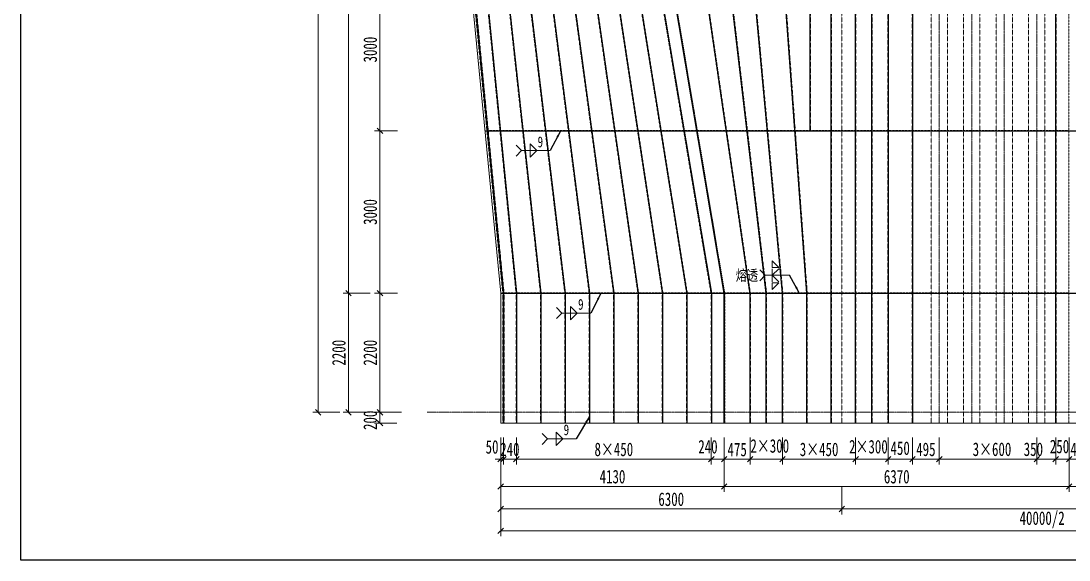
# Model space of a CAD drawing. Header units: millimetres. Extents: x 44597 to 300567, y -113054 to 73044.
# Drawn here: x 179567 to 198923, y -113054 to -103096 of the extents above; entities that cross this region are included whole.
import ezdxf
from ezdxf.enums import TextEntityAlignment as Align

# ---------------------------------------------------------------- set-up
doc = ezdxf.new("R2010")
doc.units = ezdxf.units.MM
doc.linetypes.add('CENTER2', pattern=[28.575, 19.05, -3.175, 3.175, -3.175])
doc.linetypes.add('DASHED', pattern=[0.75, 0.5, -0.25])
doc.layers.get('Defpoints').update_dxf_attribs({"color": 8})
for name, color, linetype, lineweight in [('Dim', 4, 'Continuous', 15), ('中心线', 2, 'CENTER2', 15), ('标注', 4, 'Continuous', 13), ('细实线', 4, 'Continuous', 15), ('虚线', 7, 'DASHED', 13)]:
    doc.layers.add(name, color=color, linetype=linetype, lineweight=lineweight)
doc.layers.add('Text', color=4, linetype='Continuous')
doc.styles.add('111', font='', dxfattribs={"width": 0.7})
doc.styles.add('SMEDI', font='', dxfattribs={"width": 0.75})
doc.styles.get("Standard").update_dxf_attribs({"font": ''})
doc.styles.get('111').set_extended_font_data('仿宋_GB2312')
doc.styles.get('SMEDI').set_extended_font_data('仿宋_GB2312')
doc.styles.get('Standard').set_extended_font_data('仿宋_GB2312')
doc.dimstyles.new('200', dxfattribs={"dimscale": 0, "dimtxt": 2.5, "dimasz": 1, "dimexe": 1, "dimexo": 1, "dimgap": 0.6, "dimtad": 1, "dimdec": 0, "dimdsep": 46, "dimtxsty": '111', "dimblk": 'OBLIQUE', "dimcen": 0, "dimclrd": 4, "dimclre": 4, "dimclrt": 4, "dimadec": 1, "dimazin": 2, "dimtfac": 1, "dimtdec": 0, "dimtix": 1, "dimtmove": 2, "dimatfit": 3, "dimfxl": 4, "dimfxlon": 1, "dimtolj": 1, "dimlwd": -1, "dimlwe": -1, "dimarcsym": 0})
doc.dimstyles.new('MSteel_1.0_1.0', dxfattribs={"dimtxt": 3, "dimasz": 1.2, "dimexe": 1, "dimexo": 1, "dimgap": 1, "dimtad": 3, "dimtoh": 1, "dimdec": 0, "dimzin": 0, "dimdsep": 46, "dimtxsty": 'Standard', "dimblk": 'ARCHTICK', "dimcen": 0.09, "dimclrd": 3, "dimclre": 3, "dimadec": 0, "dimazin": 0, "dimtfac": 1, "dimtdec": 4, "dimtofl": 0, "dimtmove": 0, "dimatfit": 3, "dimfxl": 1, "dimtolj": 1, "dimtzin": 0, "dimarcsym": 0})

# ---------------------------------------------------------------- blocks, each defined once
blk = doc.blocks.new('_Oblique')
at = {"color": 0, "linetype": 'ByBlock', "lineweight": -2}
blk.add_line((-0.5, -0.5), (0.5, 0.5), dxfattribs=at)
blk = doc.blocks.new('*D3217')
at = {"layer": 'Defpoints', "color": 0, "transparency": 16777216}
for p in [(198926, -110480), (208426, -111241), (208426, -111694)]:
    blk.add_point(p, dxfattribs=at)
at = {"layer": '细实线', "color": 4, "transparency": 16777216}
for p, q in [((198926, -111294), (198926, -111794)), ((208426, -111341), (208426, -111794)), ((198926, -111694), (208426, -111694))]:
    blk.add_line(p, q, dxfattribs=at)
at = {"layer": '细实线', "color": 4, "transparency": 16777216, "xscale": 99.99999999999999, "yscale": 99.99999999999999, "zscale": 99.99999999999999, "rotation": 180}
blk.add_blockref('_Oblique', (198926, -111694), dxfattribs=at)
at = {"layer": '细实线', "color": 4, "transparency": 16777216, "xscale": 99.99999999999999, "yscale": 99.99999999999999, "zscale": 99.99999999999999}
blk.add_blockref('_Oblique', (208426, -111694), dxfattribs=at)
at = {"layer": '细实线', "color": 4, "transparency": 16777216, "insert": (203676, -111515), "char_height": 250, "attachment_point": 5, "style": '111'}
blk.add_mtext('\\A1;9500', dxfattribs=at)
blk = doc.blocks.new('*D3218')
at = {"layer": 'Defpoints', "color": 0, "transparency": 16777216}
for p in [(192556, -110470), (188426, -111096), (192556, -111694)]:
    blk.add_point(p, dxfattribs=at)
at = {"layer": '细实线', "color": 4, "transparency": 16777216}
for p, q in [((188426, -111294), (188426, -111794)), ((192556, -111294), (192556, -111794)), ((188426, -111694), (192556, -111694))]:
    blk.add_line(p, q, dxfattribs=at)
at = {"layer": '细实线', "color": 4, "transparency": 16777216, "xscale": 99.99999999999999, "yscale": 99.99999999999999, "zscale": 99.99999999999999, "rotation": 180}
blk.add_blockref('_Oblique', (188426, -111694), dxfattribs=at)
at = {"layer": '细实线', "color": 4, "transparency": 16777216, "xscale": 99.99999999999999, "yscale": 99.99999999999999, "zscale": 99.99999999999999}
blk.add_blockref('_Oblique', (192556, -111694), dxfattribs=at)
at = {"layer": '细实线', "color": 4, "transparency": 16777216, "insert": (190491, -111515), "char_height": 250, "attachment_point": 5, "style": '111'}
blk.add_mtext('\\A1;4130', dxfattribs=at)
blk = doc.blocks.new('*D3220')
at = {"layer": 'Defpoints', "color": 0, "transparency": 16777216}
for p in [(198926, -110480), (199326, -110807), (198926, -111190)]:
    blk.add_point(p, dxfattribs=at)
at = {"layer": '细实线', "color": 4, "transparency": 16777216}
for p, q in [((198926, -110790), (198926, -111290)), ((199326, -110907), (199326, -111290)), ((198926, -111190), (198826, -111190)), ((199326, -111190), (198926, -111190)), ((199326, -111190), (199426, -111190))]:
    blk.add_line(p, q, dxfattribs=at)
at = {"layer": '细实线', "color": 4, "transparency": 16777216, "xscale": 99.99999999999999, "yscale": 99.99999999999999, "zscale": 99.99999999999999}
blk.add_blockref('_Oblique', (198926, -111190), dxfattribs=at)
at = {"layer": '细实线', "color": 4, "transparency": 16777216, "xscale": 99.99999999999999, "yscale": 99.99999999999999, "zscale": 99.99999999999999, "rotation": 180}
blk.add_blockref('_Oblique', (199326, -111190), dxfattribs=at)
at = {"layer": '细实线', "color": 4, "transparency": 16777216, "insert": (199126, -111011), "char_height": 250, "attachment_point": 5, "style": '111'}
blk.add_mtext('\\A1;400', dxfattribs=at)
blk = doc.blocks.new('*D3222')
at = {"layer": 'Defpoints', "color": 0, "transparency": 16777216}
for p in [(198676, -110460), (198926, -110480), (198676, -111190)]:
    blk.add_point(p, dxfattribs=at)
at = {"layer": '细实线', "color": 4, "transparency": 16777216}
for p, q in [((198676, -110790), (198676, -111290)), ((198926, -110790), (198926, -111290)), ((198926, -111190), (198676, -111190))]:
    blk.add_line(p, q, dxfattribs=at)
at = {"layer": '细实线', "color": 4, "transparency": 16777216, "xscale": 99.99999999999999, "yscale": 99.99999999999999, "zscale": 99.99999999999999, "rotation": 180}
blk.add_blockref('_Oblique', (198676, -111190), dxfattribs=at)
at = {"layer": '细实线', "color": 4, "transparency": 16777216, "xscale": 99.99999999999999, "yscale": 99.99999999999999, "zscale": 99.99999999999999}
blk.add_blockref('_Oblique', (198926, -111190), dxfattribs=at)
at = {"layer": '细实线', "color": 4, "transparency": 16777216, "insert": (198747, -110958), "char_height": 250, "attachment_point": 5, "style": '111'}
blk.add_mtext('\\A1;250', dxfattribs=at)
blk = doc.blocks.new('*D3223')
at = {"layer": 'Defpoints', "color": 0, "transparency": 16777216}
for p in [(188426, -110498), (188476, -110508), (188476, -111190)]:
    blk.add_point(p, dxfattribs=at)
at = {"layer": '细实线', "color": 4, "transparency": 16777216}
for p, q in [((188426, -110790), (188426, -111290)), ((188476, -110790), (188476, -111290)), ((188426, -111190), (188326, -111190)), ((188426, -111190), (188476, -111190)), ((188476, -111190), (188576, -111190))]:
    blk.add_line(p, q, dxfattribs=at)
at = {"layer": '细实线', "color": 4, "transparency": 16777216, "xscale": 99.99999999999999, "yscale": 99.99999999999999, "zscale": 99.99999999999999}
blk.add_blockref('_Oblique', (188426, -111190), dxfattribs=at)
at = {"layer": '细实线', "color": 4, "transparency": 16777216, "xscale": 99.99999999999999, "yscale": 99.99999999999999, "zscale": 99.99999999999999, "rotation": 180}
blk.add_blockref('_Oblique', (188476, -111190), dxfattribs=at)
at = {"layer": '细实线', "color": 4, "transparency": 16777216, "insert": (188267, -110966), "char_height": 250, "attachment_point": 5, "style": '111'}
blk.add_mtext('\\A1;50', dxfattribs=at)
blk = doc.blocks.new('*D3224')
at = {"layer": 'Defpoints', "color": 0, "transparency": 16777216}
for p in [(196527, -110428), (198326, -110628), (198326, -111190)]:
    blk.add_point(p, dxfattribs=at)
at = {"layer": '细实线', "color": 4, "transparency": 16777216}
for p, q in [((196527, -110790), (196527, -111290)), ((198326, -110790), (198326, -111290)), ((196527, -111190), (198326, -111190))]:
    blk.add_line(p, q, dxfattribs=at)
at = {"layer": '细实线', "color": 4, "transparency": 16777216, "xscale": 99.99999999999999, "yscale": 99.99999999999999, "zscale": 99.99999999999999, "rotation": 180}
blk.add_blockref('_Oblique', (196527, -111190), dxfattribs=at)
at = {"layer": '细实线', "color": 4, "transparency": 16777216, "xscale": 99.99999999999999, "yscale": 99.99999999999999, "zscale": 99.99999999999999}
blk.add_blockref('_Oblique', (198326, -111190), dxfattribs=at)
at = {"layer": '细实线', "color": 4, "transparency": 16777216, "insert": (197500, -111009), "char_height": 250, "attachment_point": 5, "style": '111'}
blk.add_mtext('\\A1;3×600', dxfattribs=at)
blk = doc.blocks.new('*D3226')
at = {"layer": 'Defpoints', "color": 0, "transparency": 16777216}
for p in [(198326, -110455), (198676, -110480), (198326, -111190)]:
    blk.add_point(p, dxfattribs=at)
at = {"layer": '细实线', "color": 4, "transparency": 16777216}
for p, q in [((198326, -110790), (198326, -111290)), ((198676, -110790), (198676, -111290)), ((198676, -111190), (198326, -111190))]:
    blk.add_line(p, q, dxfattribs=at)
at = {"layer": '细实线', "color": 4, "transparency": 16777216, "xscale": 99.99999999999999, "yscale": 99.99999999999999, "zscale": 99.99999999999999, "rotation": 180}
blk.add_blockref('_Oblique', (198326, -111190), dxfattribs=at)
at = {"layer": '细实线', "color": 4, "transparency": 16777216, "xscale": 99.99999999999999, "yscale": 99.99999999999999, "zscale": 99.99999999999999}
blk.add_blockref('_Oblique', (198676, -111190), dxfattribs=at)
at = {"layer": '细实线', "color": 4, "transparency": 16777216, "insert": (198264, -111009), "char_height": 250, "attachment_point": 5, "style": '111'}
blk.add_mtext('\\A1;350', dxfattribs=at)
blk = doc.blocks.new('*D3227')
at = {"layer": 'Defpoints', "color": 0, "transparency": 16777216}
for p in [(194726, -110745), (208426, -111570), (208426, -112111)]:
    blk.add_point(p, dxfattribs=at)
at = {"layer": '细实线', "color": 4, "transparency": 16777216}
for p, q in [((194726, -111711), (194726, -112211)), ((208426, -111711), (208426, -112211)), ((194726, -112111), (208426, -112111))]:
    blk.add_line(p, q, dxfattribs=at)
at = {"layer": '细实线', "color": 4, "transparency": 16777216, "xscale": 99.99999999999999, "yscale": 99.99999999999999, "zscale": 99.99999999999999, "rotation": 180}
blk.add_blockref('_Oblique', (194726, -112111), dxfattribs=at)
at = {"layer": '细实线', "color": 4, "transparency": 16777216, "xscale": 99.99999999999999, "yscale": 99.99999999999999, "zscale": 99.99999999999999}
blk.add_blockref('_Oblique', (208426, -112111), dxfattribs=at)
at = {"layer": '细实线', "color": 4, "transparency": 16777216, "insert": (201576, -111932), "char_height": 250, "attachment_point": 5, "style": '111'}
blk.add_mtext('\\A1;13700', dxfattribs=at)
blk = doc.blocks.new('*D3228')
at = {"layer": 'Defpoints', "color": 0, "transparency": 16777216}
for p in [(194726, -110745), (188426, -111424), (194726, -112111)]:
    blk.add_point(p, dxfattribs=at)
at = {"layer": '细实线', "color": 4, "transparency": 16777216}
for p, q in [((188426, -111711), (188426, -112211)), ((194726, -111711), (194726, -112211)), ((188426, -112111), (194726, -112111))]:
    blk.add_line(p, q, dxfattribs=at)
at = {"layer": '细实线', "color": 4, "transparency": 16777216, "xscale": 99.99999999999999, "yscale": 99.99999999999999, "zscale": 99.99999999999999, "rotation": 180}
blk.add_blockref('_Oblique', (188426, -112111), dxfattribs=at)
at = {"layer": '细实线', "color": 4, "transparency": 16777216, "xscale": 99.99999999999999, "yscale": 99.99999999999999, "zscale": 99.99999999999999}
blk.add_blockref('_Oblique', (194726, -112111), dxfattribs=at)
at = {"layer": '细实线', "color": 4, "transparency": 16777216, "insert": (191576, -111932), "char_height": 250, "attachment_point": 5, "style": '111'}
blk.add_mtext('\\A1;6300', dxfattribs=at)
blk = doc.blocks.new('*D3229')
at = {"layer": 'Defpoints', "color": 0, "transparency": 16777216}
for p in [(198926, -110480), (192556, -111096), (198926, -111694)]:
    blk.add_point(p, dxfattribs=at)
at = {"layer": '细实线', "color": 4, "transparency": 16777216}
for p, q in [((192556, -111294), (192556, -111794)), ((198926, -111294), (198926, -111794)), ((192556, -111694), (198926, -111694))]:
    blk.add_line(p, q, dxfattribs=at)
at = {"layer": '细实线', "color": 4, "transparency": 16777216, "xscale": 99.99999999999999, "yscale": 99.99999999999999, "zscale": 99.99999999999999, "rotation": 180}
blk.add_blockref('_Oblique', (192556, -111694), dxfattribs=at)
at = {"layer": '细实线', "color": 4, "transparency": 16777216, "xscale": 99.99999999999999, "yscale": 99.99999999999999, "zscale": 99.99999999999999}
blk.add_blockref('_Oblique', (198926, -111694), dxfattribs=at)
at = {"layer": '细实线', "color": 4, "transparency": 16777216, "insert": (195741, -111515), "char_height": 250, "attachment_point": 5, "style": '111'}
blk.add_mtext('\\A1;6370', dxfattribs=at)
blk = doc.blocks.new('*D3230')
at = {"layer": 'Defpoints', "color": 0, "transparency": 16777216}
for p in [(188426, -111741), (208426, -111849), (208426, -112514)]:
    blk.add_point(p, dxfattribs=at)
at = {"layer": '细实线', "color": 4, "transparency": 16777216}
for p, q in [((188426, -112114), (188426, -112614)), ((208426, -112114), (208426, -112614)), ((188426, -112514), (208426, -112514))]:
    blk.add_line(p, q, dxfattribs=at)
at = {"layer": '细实线', "color": 4, "transparency": 16777216, "xscale": 99.99999999999999, "yscale": 99.99999999999999, "zscale": 99.99999999999999, "rotation": 180}
blk.add_blockref('_Oblique', (188426, -112514), dxfattribs=at)
at = {"layer": '细实线', "color": 4, "transparency": 16777216, "xscale": 99.99999999999999, "yscale": 99.99999999999999, "zscale": 99.99999999999999}
blk.add_blockref('_Oblique', (208426, -112514), dxfattribs=at)
at = {"layer": '细实线', "color": 4, "transparency": 16777216, "insert": (198426, -112310), "char_height": 250, "attachment_point": 5, "style": '111'}
blk.add_mtext('\\A1;40000/2', dxfattribs=at)
blk = doc.blocks.new('*D3231')
at = {"layer": 'Defpoints', "color": 0, "transparency": 16777216}
for p in [(186619, -108125), (186197, -110325), (187067, -110325)]:
    blk.add_point(p, dxfattribs=at)
at = {"layer": '细实线', "color": 4, "transparency": 16777216}
for p, q in [((186519, -108125), (186097, -108125)), ((186197, -108125), (186197, -110325)), ((186597, -110325), (186097, -110325))]:
    blk.add_line(p, q, dxfattribs=at)
at = {"layer": '细实线', "color": 4, "transparency": 16777216, "xscale": 99.99999999999999, "yscale": 99.99999999999999, "zscale": 99.99999999999999}
for p, rotation in [((186197, -108125), 90), ((186197, -110325), 270)]:
    blk.add_blockref('_Oblique', p, dxfattribs=dict(at, rotation=rotation))
at = {"layer": '细实线', "color": 4, "transparency": 16777216, "insert": (186018, -109225), "char_height": 250, "attachment_point": 5, "rotation": 90, "style": '111'}
blk.add_mtext('\\A1;2200', dxfattribs=at)
blk = doc.blocks.new('*D3232')
at = {"layer": 'Defpoints', "color": 0, "transparency": 16777216}
for p in [(188227, -90925), (185055, -110325), (187067, -110325)]:
    blk.add_point(p, dxfattribs=at)
at = {"layer": '细实线', "color": 4, "transparency": 16777216}
for p, q in [((185455, -90925), (184955, -90925)), ((185055, -90925), (185055, -110325)), ((185455, -110325), (184955, -110325))]:
    blk.add_line(p, q, dxfattribs=at)
at = {"layer": '细实线', "color": 4, "transparency": 16777216, "xscale": 99.99999999999999, "yscale": 99.99999999999999, "zscale": 99.99999999999999}
for p, rotation in [((185055, -90925), 90), ((185055, -110325), 270)]:
    blk.add_blockref('_Oblique', p, dxfattribs=dict(at, rotation=rotation))
at = {"layer": '细实线', "color": 4, "transparency": 16777216, "insert": (184876, -100625), "char_height": 250, "attachment_point": 5, "rotation": 90, "style": '111'}
blk.add_mtext('\\A1;19400', dxfattribs=at)
blk = doc.blocks.new('角焊缝1')
at = {"layer": 'Dim'}
blk.add_line((-3101.17, 370.22), (-3106.48, 370.22), dxfattribs=at)
blk.add_lwpolyline([(-3107.48, 369.22), (-3106.48, 370.22), (-3107.48, 371.22)], dxfattribs=at)
blk.add_lwpolyline([(-3104.91, 371.45), (-3104.91, 368.99), (-3103.68, 370.22)], close=True, dxfattribs=at)
blk = doc.blocks.new('_ArchTick')
at = {"color": 0, "linetype": 'ByBlock', "const_width": 0.15}
blk.add_lwpolyline([(-0.5, -0.5), (0.5, 0.5)], dxfattribs=at)
blk = doc.blocks.new('*D3233')
at = {"layer": 'Defpoints', "color": 0, "transparency": 16777216}
for p in [(188716, -110514), (192316, -110478), (192316, -111190)]:
    blk.add_point(p, dxfattribs=at)
at = {"layer": '细实线', "color": 4, "transparency": 16777216}
for p, q in [((188716, -110790), (188716, -111290)), ((192316, -110790), (192316, -111290)), ((188716, -111190), (192316, -111190))]:
    blk.add_line(p, q, dxfattribs=at)
at = {"layer": '细实线', "color": 4, "transparency": 16777216, "xscale": 99.99999999999999, "yscale": 99.99999999999999, "zscale": 99.99999999999999, "rotation": 180}
blk.add_blockref('_Oblique', (188716, -111190), dxfattribs=at)
at = {"layer": '细实线', "color": 4, "transparency": 16777216, "xscale": 99.99999999999999, "yscale": 99.99999999999999, "zscale": 99.99999999999999}
blk.add_blockref('_Oblique', (192316, -111190), dxfattribs=at)
at = {"layer": '细实线', "color": 4, "transparency": 16777216, "insert": (190516, -111011), "char_height": 250, "attachment_point": 5, "style": '111'}
blk.add_mtext('\\A1;8×450', dxfattribs=at)
blk = doc.blocks.new('*D3234')
at = {"layer": 'Defpoints', "color": 0, "transparency": 16777216}
for p in [(192556, -110524), (193032, -110471), (193032, -111190)]:
    blk.add_point(p, dxfattribs=at)
at = {"layer": '细实线', "color": 4, "transparency": 16777216}
for p, q in [((192556, -110790), (192556, -111290)), ((193032, -110790), (193032, -111290)), ((192556, -111190), (193032, -111190))]:
    blk.add_line(p, q, dxfattribs=at)
at = {"layer": '细实线', "color": 4, "transparency": 16777216, "xscale": 99.99999999999999, "yscale": 99.99999999999999, "zscale": 99.99999999999999, "rotation": 180}
blk.add_blockref('_Oblique', (192556, -111190), dxfattribs=at)
at = {"layer": '细实线', "color": 4, "transparency": 16777216, "xscale": 99.99999999999999, "yscale": 99.99999999999999, "zscale": 99.99999999999999}
blk.add_blockref('_Oblique', (193032, -111190), dxfattribs=at)
at = {"layer": '细实线', "color": 4, "transparency": 16777216, "insert": (192794, -111014), "char_height": 250, "attachment_point": 5, "style": '111'}
blk.add_mtext('\\A1;475', dxfattribs=at)
blk = doc.blocks.new('*D3235')
at = {"layer": 'Defpoints', "color": 0, "transparency": 16777216}
for p in [(192316, -110478), (192556, -110524), (192556, -111190)]:
    blk.add_point(p, dxfattribs=at)
at = {"layer": '细实线', "color": 4, "transparency": 16777216}
for p, q in [((192316, -110790), (192316, -111290)), ((192556, -110790), (192556, -111290)), ((192316, -111190), (192556, -111190))]:
    blk.add_line(p, q, dxfattribs=at)
at = {"layer": '细实线', "color": 4, "transparency": 16777216, "xscale": 99.99999999999999, "yscale": 99.99999999999999, "zscale": 99.99999999999999, "rotation": 180}
blk.add_blockref('_Oblique', (192316, -111190), dxfattribs=at)
at = {"layer": '细实线', "color": 4, "transparency": 16777216, "xscale": 99.99999999999999, "yscale": 99.99999999999999, "zscale": 99.99999999999999}
blk.add_blockref('_Oblique', (192556, -111190), dxfattribs=at)
at = {"layer": '细实线', "color": 4, "transparency": 16777216, "insert": (192254, -110963), "char_height": 250, "attachment_point": 5, "style": '111'}
blk.add_mtext('\\A1;240', dxfattribs=at)
blk = doc.blocks.new('*D3236')
at = {"layer": 'Defpoints', "color": 0, "transparency": 16777216}
for p in [(193032, -110471), (193632, -110465), (193032, -111190)]:
    blk.add_point(p, dxfattribs=at)
at = {"layer": '细实线', "color": 4, "transparency": 16777216}
for p, q in [((193032, -110790), (193032, -111290)), ((193632, -110790), (193632, -111290)), ((193632, -111190), (193032, -111190))]:
    blk.add_line(p, q, dxfattribs=at)
at = {"layer": '细实线', "color": 4, "transparency": 16777216, "xscale": 99.99999999999999, "yscale": 99.99999999999999, "zscale": 99.99999999999999, "rotation": 180}
blk.add_blockref('_Oblique', (193032, -111190), dxfattribs=at)
at = {"layer": '细实线', "color": 4, "transparency": 16777216, "xscale": 99.99999999999999, "yscale": 99.99999999999999, "zscale": 99.99999999999999}
blk.add_blockref('_Oblique', (193632, -111190), dxfattribs=at)
at = {"layer": '细实线', "color": 4, "transparency": 16777216, "insert": (193396, -110948), "char_height": 250, "attachment_point": 5, "style": '111'}
blk.add_mtext('\\A1;2×300', dxfattribs=at)
blk = doc.blocks.new('*D3237')
at = {"layer": 'Defpoints', "color": 0, "transparency": 16777216}
for p in [(193632, -110465), (194982, -110458), (194982, -111190)]:
    blk.add_point(p, dxfattribs=at)
at = {"layer": '细实线', "color": 4, "transparency": 16777216}
for p, q in [((193632, -110790), (193632, -111290)), ((194982, -110790), (194982, -111290)), ((193632, -111190), (194982, -111190))]:
    blk.add_line(p, q, dxfattribs=at)
at = {"layer": '细实线', "color": 4, "transparency": 16777216, "xscale": 99.99999999999999, "yscale": 99.99999999999999, "zscale": 99.99999999999999, "rotation": 180}
blk.add_blockref('_Oblique', (193632, -111190), dxfattribs=at)
at = {"layer": '细实线', "color": 4, "transparency": 16777216, "xscale": 99.99999999999999, "yscale": 99.99999999999999, "zscale": 99.99999999999999}
blk.add_blockref('_Oblique', (194982, -111190), dxfattribs=at)
at = {"layer": '细实线', "color": 4, "transparency": 16777216, "insert": (194307, -111011), "char_height": 250, "attachment_point": 5, "style": '111'}
blk.add_mtext('\\A1;3×450', dxfattribs=at)
blk = doc.blocks.new('*D3238')
at = {"layer": 'Defpoints', "color": 0, "transparency": 16777216}
for p in [(195582, -110467), (196032, -110481), (195582, -111190)]:
    blk.add_point(p, dxfattribs=at)
at = {"layer": '细实线', "color": 4, "transparency": 16777216}
for p, q in [((195582, -110790), (195582, -111290)), ((196032, -110790), (196032, -111290)), ((196032, -111190), (195582, -111190))]:
    blk.add_line(p, q, dxfattribs=at)
at = {"layer": '细实线', "color": 4, "transparency": 16777216, "xscale": 99.99999999999999, "yscale": 99.99999999999999, "zscale": 99.99999999999999, "rotation": 180}
blk.add_blockref('_Oblique', (195582, -111190), dxfattribs=at)
at = {"layer": '细实线', "color": 4, "transparency": 16777216, "xscale": 99.99999999999999, "yscale": 99.99999999999999, "zscale": 99.99999999999999}
blk.add_blockref('_Oblique', (196032, -111190), dxfattribs=at)
at = {"layer": '细实线', "color": 4, "transparency": 16777216, "insert": (195804, -110989), "char_height": 250, "attachment_point": 5, "style": '111'}
blk.add_mtext('\\A1;450', dxfattribs=at)
blk = doc.blocks.new('*D3239')
at = {"layer": 'Defpoints', "color": 0, "transparency": 16777216}
for p in [(194982, -110458), (195582, -110481), (194982, -111190)]:
    blk.add_point(p, dxfattribs=at)
at = {"layer": '细实线', "color": 4, "transparency": 16777216}
for p, q in [((194982, -110790), (194982, -111290)), ((195582, -110790), (195582, -111290)), ((195582, -111190), (194982, -111190))]:
    blk.add_line(p, q, dxfattribs=at)
at = {"layer": '细实线', "color": 4, "transparency": 16777216, "xscale": 99.99999999999999, "yscale": 99.99999999999999, "zscale": 99.99999999999999, "rotation": 180}
blk.add_blockref('_Oblique', (194982, -111190), dxfattribs=at)
at = {"layer": '细实线', "color": 4, "transparency": 16777216, "xscale": 99.99999999999999, "yscale": 99.99999999999999, "zscale": 99.99999999999999}
blk.add_blockref('_Oblique', (195582, -111190), dxfattribs=at)
at = {"layer": '细实线', "color": 4, "transparency": 16777216, "insert": (195218, -110962), "char_height": 250, "attachment_point": 5, "style": '111'}
blk.add_mtext('\\A1;2×300', dxfattribs=at)
blk = doc.blocks.new('*D3240')
at = {"layer": 'Defpoints', "color": 0, "transparency": 16777216}
for p in [(196032, -110474), (196527, -110481), (196032, -111190)]:
    blk.add_point(p, dxfattribs=at)
at = {"layer": '细实线', "color": 4, "transparency": 16777216}
for p, q in [((196032, -110790), (196032, -111290)), ((196527, -110790), (196527, -111290)), ((196527, -111190), (196032, -111190))]:
    blk.add_line(p, q, dxfattribs=at)
at = {"layer": '细实线', "color": 4, "transparency": 16777216, "xscale": 99.99999999999999, "yscale": 99.99999999999999, "zscale": 99.99999999999999, "rotation": 180}
blk.add_blockref('_Oblique', (196032, -111190), dxfattribs=at)
at = {"layer": '细实线', "color": 4, "transparency": 16777216, "xscale": 99.99999999999999, "yscale": 99.99999999999999, "zscale": 99.99999999999999}
blk.add_blockref('_Oblique', (196527, -111190), dxfattribs=at)
at = {"layer": '细实线', "color": 4, "transparency": 16777216, "insert": (196279, -111011), "char_height": 250, "attachment_point": 5, "style": '111'}
blk.add_mtext('\\A1;495', dxfattribs=at)
blk = doc.blocks.new('*D3241')
at = {"layer": 'Defpoints', "color": 0, "transparency": 16777216}
for p in [(188476, -110508), (188716, -110514), (188476, -111190)]:
    blk.add_point(p, dxfattribs=at)
at = {"layer": '细实线', "color": 4, "transparency": 16777216}
for p, q in [((188476, -110790), (188476, -111290)), ((188716, -110790), (188716, -111290)), ((188476, -111190), (188376, -111190)), ((188716, -111190), (188476, -111190)), ((188716, -111190), (188816, -111190))]:
    blk.add_line(p, q, dxfattribs=at)
at = {"layer": '细实线', "color": 4, "transparency": 16777216, "xscale": 99.99999999999999, "yscale": 99.99999999999999, "zscale": 99.99999999999999}
blk.add_blockref('_Oblique', (188476, -111190), dxfattribs=at)
at = {"layer": '细实线', "color": 4, "transparency": 16777216, "xscale": 99.99999999999999, "yscale": 99.99999999999999, "zscale": 99.99999999999999, "rotation": 180}
blk.add_blockref('_Oblique', (188716, -111190), dxfattribs=at)
at = {"layer": '细实线', "color": 4, "transparency": 16777216, "insert": (188596, -111011), "char_height": 250, "attachment_point": 5, "style": '111'}
blk.add_mtext('\\A1;240', dxfattribs=at)
blk = doc.blocks.new('*D3242')
at = {"layer": 'Defpoints', "color": 0, "transparency": 16777216}
for p in [(186611, -110325), (186197, -110525), (186611, -110525)]:
    blk.add_point(p, dxfattribs=at)
at = {"layer": '细实线', "color": 4, "transparency": 16777216}
for p, q in [((186511, -110325), (186097, -110325)), ((186197, -110325), (186197, -110525)), ((186511, -110525), (186097, -110525))]:
    blk.add_line(p, q, dxfattribs=at)
at = {"layer": '细实线', "color": 4, "transparency": 16777216, "xscale": 99.99999999999999, "yscale": 99.99999999999999, "zscale": 99.99999999999999}
for p, rotation in [((186197, -110325), 90), ((186197, -110525), 270)]:
    blk.add_blockref('_Oblique', p, dxfattribs=dict(at, rotation=rotation))
at = {"layer": '细实线', "color": 4, "transparency": 16777216, "insert": (186018, -110473), "char_height": 250, "attachment_point": 5, "rotation": 90, "style": '111'}
blk.add_mtext('\\A1;200', dxfattribs=at)
blk = doc.blocks.new('*D3248')
at = {"layer": 'Defpoints', "color": 0, "transparency": 16777216}
for p in [(186619, -105125), (186197, -108125), (186619, -108125)]:
    blk.add_point(p, dxfattribs=at)
at = {"layer": '细实线', "color": 4, "transparency": 16777216}
for p, q in [((186519, -105125), (186097, -105125)), ((186197, -105125), (186197, -108125)), ((186519, -108125), (186097, -108125))]:
    blk.add_line(p, q, dxfattribs=at)
at = {"layer": '细实线', "color": 4, "transparency": 16777216, "xscale": 99.99999999999999, "yscale": 99.99999999999999, "zscale": 99.99999999999999}
for p, rotation in [((186197, -105125), 90), ((186197, -108125), 270)]:
    blk.add_blockref('_Oblique', p, dxfattribs=dict(at, rotation=rotation))
at = {"layer": '细实线', "color": 4, "transparency": 16777216, "insert": (186018, -106625), "char_height": 250, "attachment_point": 5, "rotation": 90, "style": '111'}
blk.add_mtext('\\A1;3000', dxfattribs=at)
blk = doc.blocks.new('*D3249')
at = {"layer": 'Defpoints', "color": 0, "transparency": 16777216}
for p in [(186619, -102125), (186197, -105125), (186619, -105125)]:
    blk.add_point(p, dxfattribs=at)
at = {"layer": '细实线', "color": 4, "transparency": 16777216}
for p, q in [((186519, -102125), (186097, -102125)), ((186197, -102125), (186197, -105125)), ((186519, -105125), (186097, -105125))]:
    blk.add_line(p, q, dxfattribs=at)
at = {"layer": '细实线', "color": 4, "transparency": 16777216, "xscale": 99.99999999999999, "yscale": 99.99999999999999, "zscale": 99.99999999999999}
for p, rotation in [((186197, -102125), 90), ((186197, -105125), 270)]:
    blk.add_blockref('_Oblique', p, dxfattribs=dict(at, rotation=rotation))
at = {"layer": '细实线', "color": 4, "transparency": 16777216, "insert": (186018, -103625), "char_height": 250, "attachment_point": 5, "rotation": 90, "style": '111'}
blk.add_mtext('\\A1;3000', dxfattribs=at)
blk = doc.blocks.new('全融透2')
at = {"layer": 'Dim'}
blk.add_line((0, 0), (-4.48, 0), dxfattribs=at)
for points in [[(-3.23, 2.65), (-3.23, 1.41), (-2, 1.41)], [(-3.23, -2.65), (-3.23, -1.41), (-2, -1.41)]]:
    blk.add_lwpolyline(points, close=True, dxfattribs=at)
for points in [[(-5.48, 1), (-4.48, 0), (-5.48, -1)], [(-2, 1.21), (-3.23, 0), (-3.23, 1.21)], [(-2, -1.21), (-3.23, 0), (-3.23, -1.21)]]:
    blk.add_lwpolyline(points, dxfattribs=at)
at = {"layer": 'Text', "style": 'SMEDI', "width": 0.75}
blk.add_text('熔透', height=2, dxfattribs=at).set_placement((-9.92, 0), align=Align.MIDDLE_LEFT)
blk = doc.blocks.new('*D3255')
at = {"layer": 'Defpoints', "color": 0, "transparency": 16777216}
for p in [(185617, -91125), (188315, -91125), (188804, -108125)]:
    blk.add_point(p, dxfattribs=at)
at = {"layer": '细实线', "color": 4, "transparency": 16777216}
for p, q in [((186017, -91125), (185517, -91125)), ((185617, -108125), (185617, -91125)), ((186017, -108125), (185517, -108125))]:
    blk.add_line(p, q, dxfattribs=at)
at = {"layer": '细实线', "color": 4, "transparency": 16777216, "xscale": 99.99999999999999, "yscale": 99.99999999999999, "zscale": 99.99999999999999}
for p, rotation in [((185617, -91125), 90), ((185617, -108125), 270)]:
    blk.add_blockref('_Oblique', p, dxfattribs=dict(at, rotation=rotation))
at = {"layer": '细实线', "color": 4, "transparency": 16777216, "insert": (185438, -99625), "char_height": 250, "attachment_point": 5, "rotation": 90, "style": '111'}
blk.add_mtext('\\A1;17000', dxfattribs=at)
blk = doc.blocks.new('*D3256')
at = {"layer": 'Defpoints', "color": 0, "transparency": 16777216}
for p in [(185617, -108125), (188804, -108125), (187067, -110325)]:
    blk.add_point(p, dxfattribs=at)
at = {"layer": '细实线', "color": 4, "transparency": 16777216}
for p, q in [((186017, -108125), (185517, -108125)), ((185617, -110325), (185617, -108125)), ((186017, -110325), (185517, -110325))]:
    blk.add_line(p, q, dxfattribs=at)
at = {"layer": '细实线', "color": 4, "transparency": 16777216, "xscale": 99.99999999999999, "yscale": 99.99999999999999, "zscale": 99.99999999999999}
for p, rotation in [((185617, -108125), 90), ((185617, -110325), 270)]:
    blk.add_blockref('_Oblique', p, dxfattribs=dict(at, rotation=rotation))
at = {"layer": '细实线', "color": 4, "transparency": 16777216, "insert": (185438, -109225), "char_height": 250, "attachment_point": 5, "rotation": 90, "style": '111'}
blk.add_mtext('\\A1;2200', dxfattribs=at)

msp = doc.modelspace()

# ---------------------------------------------------------------- linework, layer by layer
at = {"layer": 'Defpoints'}
for p, q in [((194143.3, -105125.5), (194143.3, -91125.5)), ((194981.5, -110525.5), (194981.5, -91125.5)), ((195281.5, -110525.5), (195281.5, -91125.5)), ((195581.5, -91125.5), (195581.5, -110525.5)), ((196031.5, -91125.5), (196031.5, -110525.5)), ((198676.5, -110525.5), (198676.5, -91125.5)), ((188134.4, -105125.5), (208426.5, -105125.5)), ((188426.5, -108125.5), (208426.5, -108125.5))]:
    msp.add_line(p, q, dxfattribs=at)
msp.add_lwpolyline([(179566.6, -87474.1), (218066.6, -87474.1), (218066.6, -113054.1), (179566.6, -113054.1)], close=True, dxfattribs=at)
at = {"layer": 'Defpoints', "elevation": 0}
for points in [[(186821.5, -91125.5), (188476.5, -108125.5), (188476.5, -110525.5)], [(187031.5, -91125.5), (188716.7, -108125.5), (188716.7, -110525.5)], [(187570.4, -91125.5), (189616.7, -108125.5), (189616.7, -110525.5)], [(187885, -91125.5), (190066.7, -108125.5), (190066.7, -110525.5)], [(188199.6, -91125.5), (190516.7, -108125.5), (190516.7, -110525.5)], [(188514.2, -91125.5), (190966.7, -108125.5), (190966.7, -110525.5)], [(188828.7, -91125.5), (191416.7, -108125.5), (191416.7, -110525.5)], [(189143.3, -91125.5), (191866.7, -108125.5), (191866.7, -110525.5)], [(189457.9, -91125.5), (192316.7, -108125.5), (192316.7, -110525.5)], [(192556.5, -110525.5), (192556.5, -108125.5), (189697.8, -91125.5)], [(193031.5, -110525.5), (193031.5, -108125.5), (190549, -91125.5)], [(193331.5, -110525.5), (193331.5, -108125.5), (191330.4, -91125.5)], [(193631.5, -110525.5), (193631.5, -108125.5), (192051.7, -91125.5)], [(194081.5, -110525.5), (194081.5, -108125.5), (192832.7, -91125.5)], [(187520.4, -93125.5), (189166.7, -108125.5), (189166.7, -110525.5)], [(194531.5, -110525.5), (194531.5, -99125.5), (194556.2, -98125.5)]]:
    msp.add_lwpolyline(points, dxfattribs=at)
at = {"layer": '中心线', "color": 6, "ltscale": 0.3}
for p, q in [((196526.8, -110525.5), (196526.8, -91125.5)), ((197126.8, -110525.5), (197126.8, -91125.5)), ((197726.8, -110525.5), (197726.8, -91125.5)), ((198326.7, -110525.5), (198326.7, -91125.5))]:
    msp.add_line(p, q, dxfattribs=at)
at = {"layer": '中心线', "ltscale": 0.3}
msp.add_line((187066.7, -110325.5), (210233.3, -110325.5), dxfattribs=at)
at = {"layer": '标注', "color": 1, "ltscale": 550}
msp.add_line((188426.5, -110525.5), (208426.5, -110525.5), dxfattribs=at)
at = {"layer": '标注', "color": 1, "ltscale": 550, "elevation": 0}
msp.add_lwpolyline([(186771.5, -91125.5), (188426.5, -108125.5), (188426.5, -110525.5)], dxfattribs=at)
at = {"layer": '虚线', "ltscale": 4}
for p, q in [((194137.3, -105119.5), (194137.3, -91125.5)), ((194149.3, -105119.5), (194149.3, -91125.5)), ((194726.7, -110525.5), (194726.7, -91125.5)), ((194975.5, -110525.5), (194975.5, -91125.5)), ((194987.5, -110525.5), (194987.5, -91125.5)), ((195275.5, -110525.5), (195275.5, -91125.5)), ((195287.5, -110525.5), (195287.5, -91125.5)), ((196025.5, -91125.5), (196025.5, -110525.5)), ((196037.5, -91125.5), (196037.5, -110525.5)), ((198670.5, -110525.5), (198670.5, -91125.5)), ((198682.5, -110525.5), (198682.5, -91125.5)), ((195575.5, -102269.2), (195575.5, -110525.5)), ((195587.5, -102272.9), (195587.5, -110525.5))]:
    msp.add_line(p, q, dxfattribs=at)
at = {"layer": '虚线', "color": 6, "ltscale": 4}
for p, q in [((196376.8, -110525.5), (196376.8, -91125.5)), ((196676.8, -110525.5), (196676.8, -91125.5)), ((196976.8, -110525.5), (196976.8, -91125.5)), ((197276.8, -110525.5), (197276.8, -91125.5)), ((197576.8, -110525.5), (197576.8, -91125.5)), ((197876.8, -110525.5), (197876.8, -91125.5)), ((198176.7, -110525.5), (198176.7, -91125.5)), ((198476.7, -110525.5), (198476.7, -91125.5))]:
    msp.add_line(p, q, dxfattribs=at)
at = {"layer": '虚线', "color": 2, "ltscale": 2}
for p, q in [((198919.5, -110525.5), (198919.5, -91125.5)), ((188195.8, -105119.5), (192044, -105119.5)), ((188197, -105131.5), (192046, -105131.5)), ((192058, -105119.5), (198919.5, -105119.5)), ((192060, -105131.5), (198919.5, -105131.5)), ((188487.9, -108119.5), (192548.4, -108119.5)), ((188488.5, -108131.5), (192549.5, -108131.5)), ((192562.4, -108119.5), (198919.5, -108119.5)), ((192563.5, -108131.5), (198919.5, -108131.5))]:
    msp.add_line(p, q, dxfattribs=at)
at = {"layer": '虚线', "color": 2, "ltscale": 4, "elevation": 0}
for points in [[(186809.5, -91125.5), (188464.5, -108125.5), (188464.5, -110525.5)], [(186833.5, -91125.5), (188488.5, -108125.5), (188488.5, -110525.5)]]:
    msp.add_lwpolyline(points, dxfattribs=at)
at = {"layer": '虚线', "ltscale": 4, "elevation": 0}
for points in [[(187025.5, -91125.5), (188710.7, -108125.5), (188710.7, -110525.5)], [(187037.5, -91125.5), (188722.7, -108125.5), (188722.7, -110525.5)], [(187564.4, -91125.5), (189610.7, -108125.5), (189610.7, -110525.5)], [(187576.4, -91125.5), (189622.7, -108125.5), (189622.7, -110525.5)], [(187879, -91125.5), (190060.7, -108125.5), (190060.7, -110525.5)], [(187891, -91125.5), (190072.7, -108125.5), (190072.7, -110525.5)], [(188193.6, -91125.5), (190510.7, -108125.5), (190510.7, -110525.5)], [(188205.6, -91125.5), (190522.7, -108125.5), (190522.7, -110525.5)], [(188508.2, -91125.5), (190960.7, -108125.5), (190960.7, -110525.5)], [(188520.2, -91125.5), (190972.7, -108125.5), (190972.7, -110525.5)], [(188822.7, -91125.5), (191410.7, -108125.5), (191410.7, -110525.5)], [(188834.7, -91125.5), (191422.7, -108125.5), (191422.7, -110525.5)], [(189137.3, -91125.5), (191860.7, -108125.5), (191860.7, -110525.5)], [(189149.3, -91125.5), (191872.7, -108125.5), (191872.7, -110525.5)], [(189451.9, -91125.5), (192310.7, -108125.5), (192310.7, -110525.5)], [(189463.9, -91125.5), (192322.7, -108125.5), (192322.7, -110525.5)], [(193025.5, -110525.5), (193025.5, -108125.5), (190543, -91125.5)], [(193037.5, -110525.5), (193037.5, -108125.5), (190555, -91125.5)], [(193325.5, -110525.5), (193325.5, -108125.5), (191324.4, -91125.5)], [(193337.5, -110525.5), (193337.5, -108125.5), (191336.4, -91125.5)], [(193625.5, -110525.5), (193625.5, -108125.5), (192045.7, -91125.5)], [(193637.5, -110525.5), (193637.5, -108125.5), (192057.7, -91125.5)], [(194075.5, -110525.5), (194075.5, -108125.5), (192826.7, -91125.5)], [(194087.5, -110525.5), (194087.5, -108125.5), (192838.7, -91125.5)], [(187515.1, -93131.5), (189160.7, -108125.5), (189160.7, -110525.5)], [(187527.1, -93131.5), (189172.7, -108125.5), (189172.7, -110525.5)], [(194525.5, -110525.5), (194525.5, -99125.5), (194550.2, -98125.5)], [(194537.5, -110525.5), (194537.5, -99125.5), (194562.2, -98125.5)]]:
    msp.add_lwpolyline(points, dxfattribs=at)
at = {"layer": '虚线', "color": 2, "ltscale": 2, "elevation": 0}
for points in [[(192549.5, -110525.5), (192549.5, -108125.5), (189690.8, -91125.5)], [(192563.5, -110525.5), (192563.5, -108125.5), (189704.8, -91125.5)]]:
    msp.add_lwpolyline(points, dxfattribs=at)

# ---------------------------------------------------------------- block references
at = {"layer": '细实线', "color": 8}
for name, p, xscale, yscale, zscale in [('角焊缝1', (499459.3, -142513.5), 100, 100, 100), ('全融透2', (193761.9, -107794.2), 99.99999999999999, 99.99999999999999, 99.99999999999999), ('角焊缝1', (500205.9, -145514.3), 100, 100, 100), ('角焊缝1', (499939.8, -147839.8), 100, 100, 100)]:
    msp.add_blockref(name, p, dxfattribs=dict(at, xscale=xscale, yscale=yscale, zscale=zscale))

# ---------------------------------------------------------------- texts
at = {"layer": 'Text', "style": 'SMEDI', "width": 0.75}
for p in [(189108.1, -105330.2), (189854.7, -108331), (189588.6, -110648.7)]:
    msp.add_text('9', height=200, dxfattribs=at).set_placement(p, align=Align.MIDDLE_LEFT)

# ---------------------------------------------------------------- dimensions: what is measured, and where the dimension line sits
at = {"layer": '细实线'}
for base, p1, p2, angle, picture, middle in [((185054.5, -110325.5), (188227.5, -90925.5), (187066.7, -110325.5), 270, '*D3232', (184875.6, -100625.5)), ((185617.2, -91125.5), (188803.7, -108125.5), (188314.8, -91125.5), 90, '*D3255', (185438.3, -99625.5)), ((186197.1, -105125.5), (186619, -102125.5), (186619, -105125.5), 270, '*D3249', (186018.2, -103625.5)), ((186197.1, -108125.5), (186619, -105125.5), (186619, -108125.5), 270, '*D3248', (186018.2, -106625.5)), ((185617.2, -108125.5), (187066.7, -110325.5), (188803.7, -108125.5), 90, '*D3256', (185438.3, -109225.5)), ((186197.1, -110325.5), (186619, -108125.5), (187066.7, -110325.5), 270, '*D3231', (186018.2, -109225.5))]:
    dim = msp.add_linear_dim(base=base, p1=p1, p2=p2, angle=angle, dimstyle='200', override={"dimscale": 100, "dimblk": 'Oblique'}, dxfattribs=at)
    dim.commit()
    dim.dimension.update_dxf_attribs({"geometry": picture, "text_midpoint": middle})
dim = msp.add_linear_dim(base=(186197.1, -110525.5), p1=(186611, -110325.5), p2=(186611, -110525.5), angle=90, dimstyle='200', override={"dimscale": 100, "dimblk": 'Oblique'}, dxfattribs=at)
dim.commit()
dim.dimension.update_dxf_attribs({"geometry": '*D3242', "text_midpoint": (186018.2, -110472.9), "dimtype": 160})
for base, p1, p2, override, picture, middle in [((188476.2, -111190.1), (188426.2, -110497.8), (188476.2, -110508.2), {"dimscale": 100, "dimblk": 'Oblique'}, '*D3223', (188267.3, -110965.6)), ((192556.2, -111190.1), (192316.4, -110478.2), (192556.2, -110523.9), {"dimscale": 100, "dimblk": 'Oblique'}, '*D3235', (192254.2, -110962.8)), ((195581.6, -111190.1), (196031.6, -110481.4), (195581.6, -110467.3), {"dimscale": 100, "dimtxsty": '111', "dimblk": 'Oblique'}, '*D3238', (195804.5, -110989.2)), ((198326.5, -111190.1), (198676.5, -110479.5), (198326.5, -110454.5), {"dimscale": 100, "dimblk": 'Oblique'}, '*D3226', (198263.9, -111008.9)), ((198676.5, -111190.1), (198926.2, -110479.5), (198676.5, -110459.8), {"dimscale": 100, "dimblk": 'Oblique'}, '*D3222', (198747.3, -110957.6))]:
    dim = msp.add_linear_dim(base=base, p1=p1, p2=p2, dimstyle='200', override=override, dxfattribs=at)
    dim.commit()
    dim.dimension.update_dxf_attribs({"geometry": picture, "text_midpoint": middle, "dimtype": 160})
for base, p1, p2, picture, middle in [((188476.2, -111190.1), (188716.4, -110514.2), (188476.2, -110508.2), '*D3241', (188596.3, -111011.2)), ((192556.2, -111693.9), (188426.5, -111095.6), (192556.2, -110469.9), '*D3218', (190491.3, -111515)), ((193031.6, -111190.1), (192556.2, -110523.9), (193031.6, -110471.4), '*D3234', (192793.9, -111013.9)), ((198926.4, -111693.9), (192556.2, -111095.6), (198926.4, -110479.5), '*D3229', (195741.3, -111515)), ((196031.6, -111190.1), (196526.6, -110481.4), (196031.6, -110474.1), '*D3240', (196279.1, -111011.2)), ((198926.2, -111190.1), (199326.2, -110807.5), (198926.2, -110479.5), '*D3220', (199126.2, -111011.2)), ((208426.5, -111693.9), (198926.4, -110479.5), (208426.5, -111241.2), '*D3217', (203676.4, -111515)), ((194726.5, -112111.1), (188426.5, -111424.3), (194726.5, -110745.2), '*D3228', (191576.5, -111932.2)), ((208426.5, -112111.1), (194726.5, -110745.2), (208426.5, -111569.8), '*D3227', (201576.5, -111932.2))]:
    dim = msp.add_linear_dim(base=base, p1=p1, p2=p2, dimstyle='200', override={"dimscale": 100, "dimblk": 'Oblique'}, dxfattribs=at)
    dim.commit()
    dim.dimension.update_dxf_attribs({"geometry": picture, "text_midpoint": middle})
for base, p1, p2, text, override, picture, middle in [((192316.4, -111190.1), (188716.4, -110514.2), (192316.4, -110478.2), '8×450', {"dimscale": 100, "dimtxsty": '111', "dimblk": 'Oblique'}, '*D3233', (190516.4, -111011.2)), ((194981.6, -111190.1), (193631.6, -110465.4), (194981.6, -110458.2), '3×450', {"dimscale": 100, "dimtxsty": '111', "dimblk": 'Oblique'}, '*D3237', (194306.6, -111011.2)), ((208426.5, -112513.8), (188426.5, -111741.4), (208426.5, -111849.4), '40000/2', {"dimscale": 100, "dimblk": 'Oblique'}, '*D3230', (198426.5, -112309.9))]:
    dim = msp.add_linear_dim(base=base, p1=p1, p2=p2, text=text, dimstyle='200', override=override, dxfattribs=at)
    dim.commit()
    dim.dimension.update_dxf_attribs({"geometry": picture, "text_midpoint": middle})
for base, p1, p2, text, picture, middle in [((193031.6, -111190.1), (193631.6, -110465.4), (193031.6, -110471.4), '2×300', '*D3236', (193395.9, -110948.4)), ((194981.6, -111190.1), (195581.6, -110481.4), (194981.6, -110458.3), '2×300', '*D3239', (195218.1, -110961.8)), ((198326.5, -111190.1), (196526.6, -110427.5), (198326.5, -110628.1), '3×600', '*D3224', (197499.7, -111008.9))]:
    dim = msp.add_linear_dim(base=base, p1=p1, p2=p2, text=text, dimstyle='200', override={"dimscale": 100, "dimtxsty": '111', "dimblk": 'Oblique'}, dxfattribs=at)
    dim.commit()
    dim.dimension.update_dxf_attribs({"geometry": picture, "text_midpoint": middle, "dimtype": 160})

# ---------------------------------------------------------------- leaders
at = {"layer": 'Dim'}
for points in [[(189530.2, -105131.5), (189341.9, -105491.2)], [(193940.7, -108119.5), (193761.9, -107794.2)], [(190276.8, -108132.3), (190088.5, -108492)], [(190065.7, -110405.1), (189822.3, -110817.5)]]:
    msp.add_leader(points, dimstyle='MSteel_1.0_1.0', override={"dimscale": 100, "dimclrd": 256}, dxfattribs=at)

doc.saveas('drawing.dxf')
